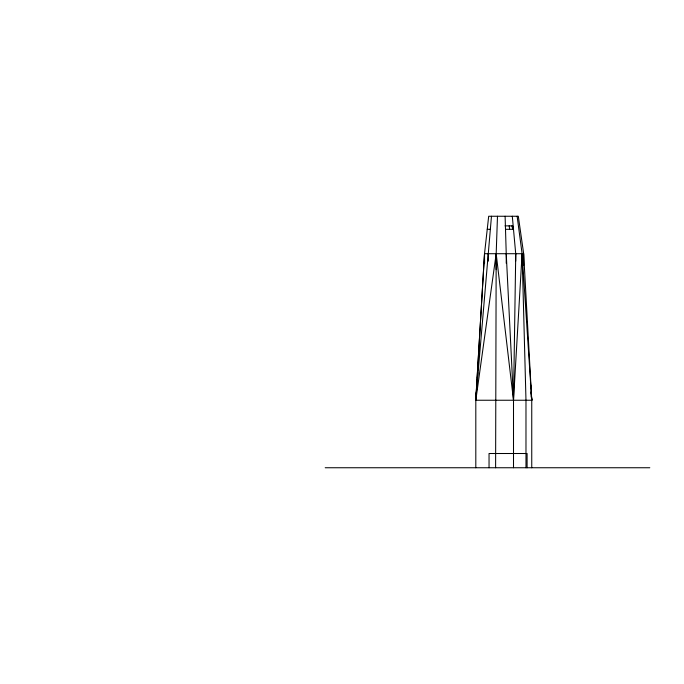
<?xml version="1.0" encoding="UTF-8"?>
<svg xmlns="http://www.w3.org/2000/svg" width="684" height="684" viewBox="0 0 684 684"><rect width="100%" height="100%" fill="white"/><g stroke="black" fill="none" stroke-linecap="round" stroke-linejoin="round"><path stroke-width="1.03" d="M497.482 216.255L496.182 253.713L495.609 467.745M513.504 467.745L513.504 400.243L515.745 253.713L515.719 261.151M505.108 216.255L506.237 253.713L513.504 400.243L522.097 253.713L517.138 216.255M531.117 391.752L531.801 400.243L475.748 400.243L484.52 253.713L488.684 216.255L518.318 216.255L523.662 253.713L531.75 400.243L531.75 467.745M523.662 265.392L523.662 253.713L484.52 253.713L475.808 400.243L475.808 467.745M476.406 391.752L475.808 400.243L496.182 253.713L513.504 400.243M476.56 389.632L477.081 382.194M477.381 377.953L477.757 372.643M478.133 367.334L478.432 363.084M478.954 355.654L479.108 353.525M475.748 400.243L491.471 216.255M506.237 253.713L506.237 263.272M505.006 225.874L512.641 225.874L513.419 228.969M487.256 229.302L490.351 229.302M505.502 229.302L513.496 229.302M325.199 467.745L649.8 467.745M488.196 253.713L488.256 261.151M484.52 253.713L484.58 263.272M511.931 225.874L512.649 228.969M509.161 225.874L509.614 228.969M531.186 396.027L531.75 400.243L522.097 253.713L522.097 264.332M512.299 216.255L515.719 253.713M530.433 383.254L530.861 388.563L530.468 384.322M531.152 392.813L531.75 400.243M522.097 253.713L525.979 400.243L525.979 467.745M527.099 467.745L527.099 453.509L489.043 453.509L489.043 467.745M496.182 253.713L496.182 269.641"/></g></svg>
